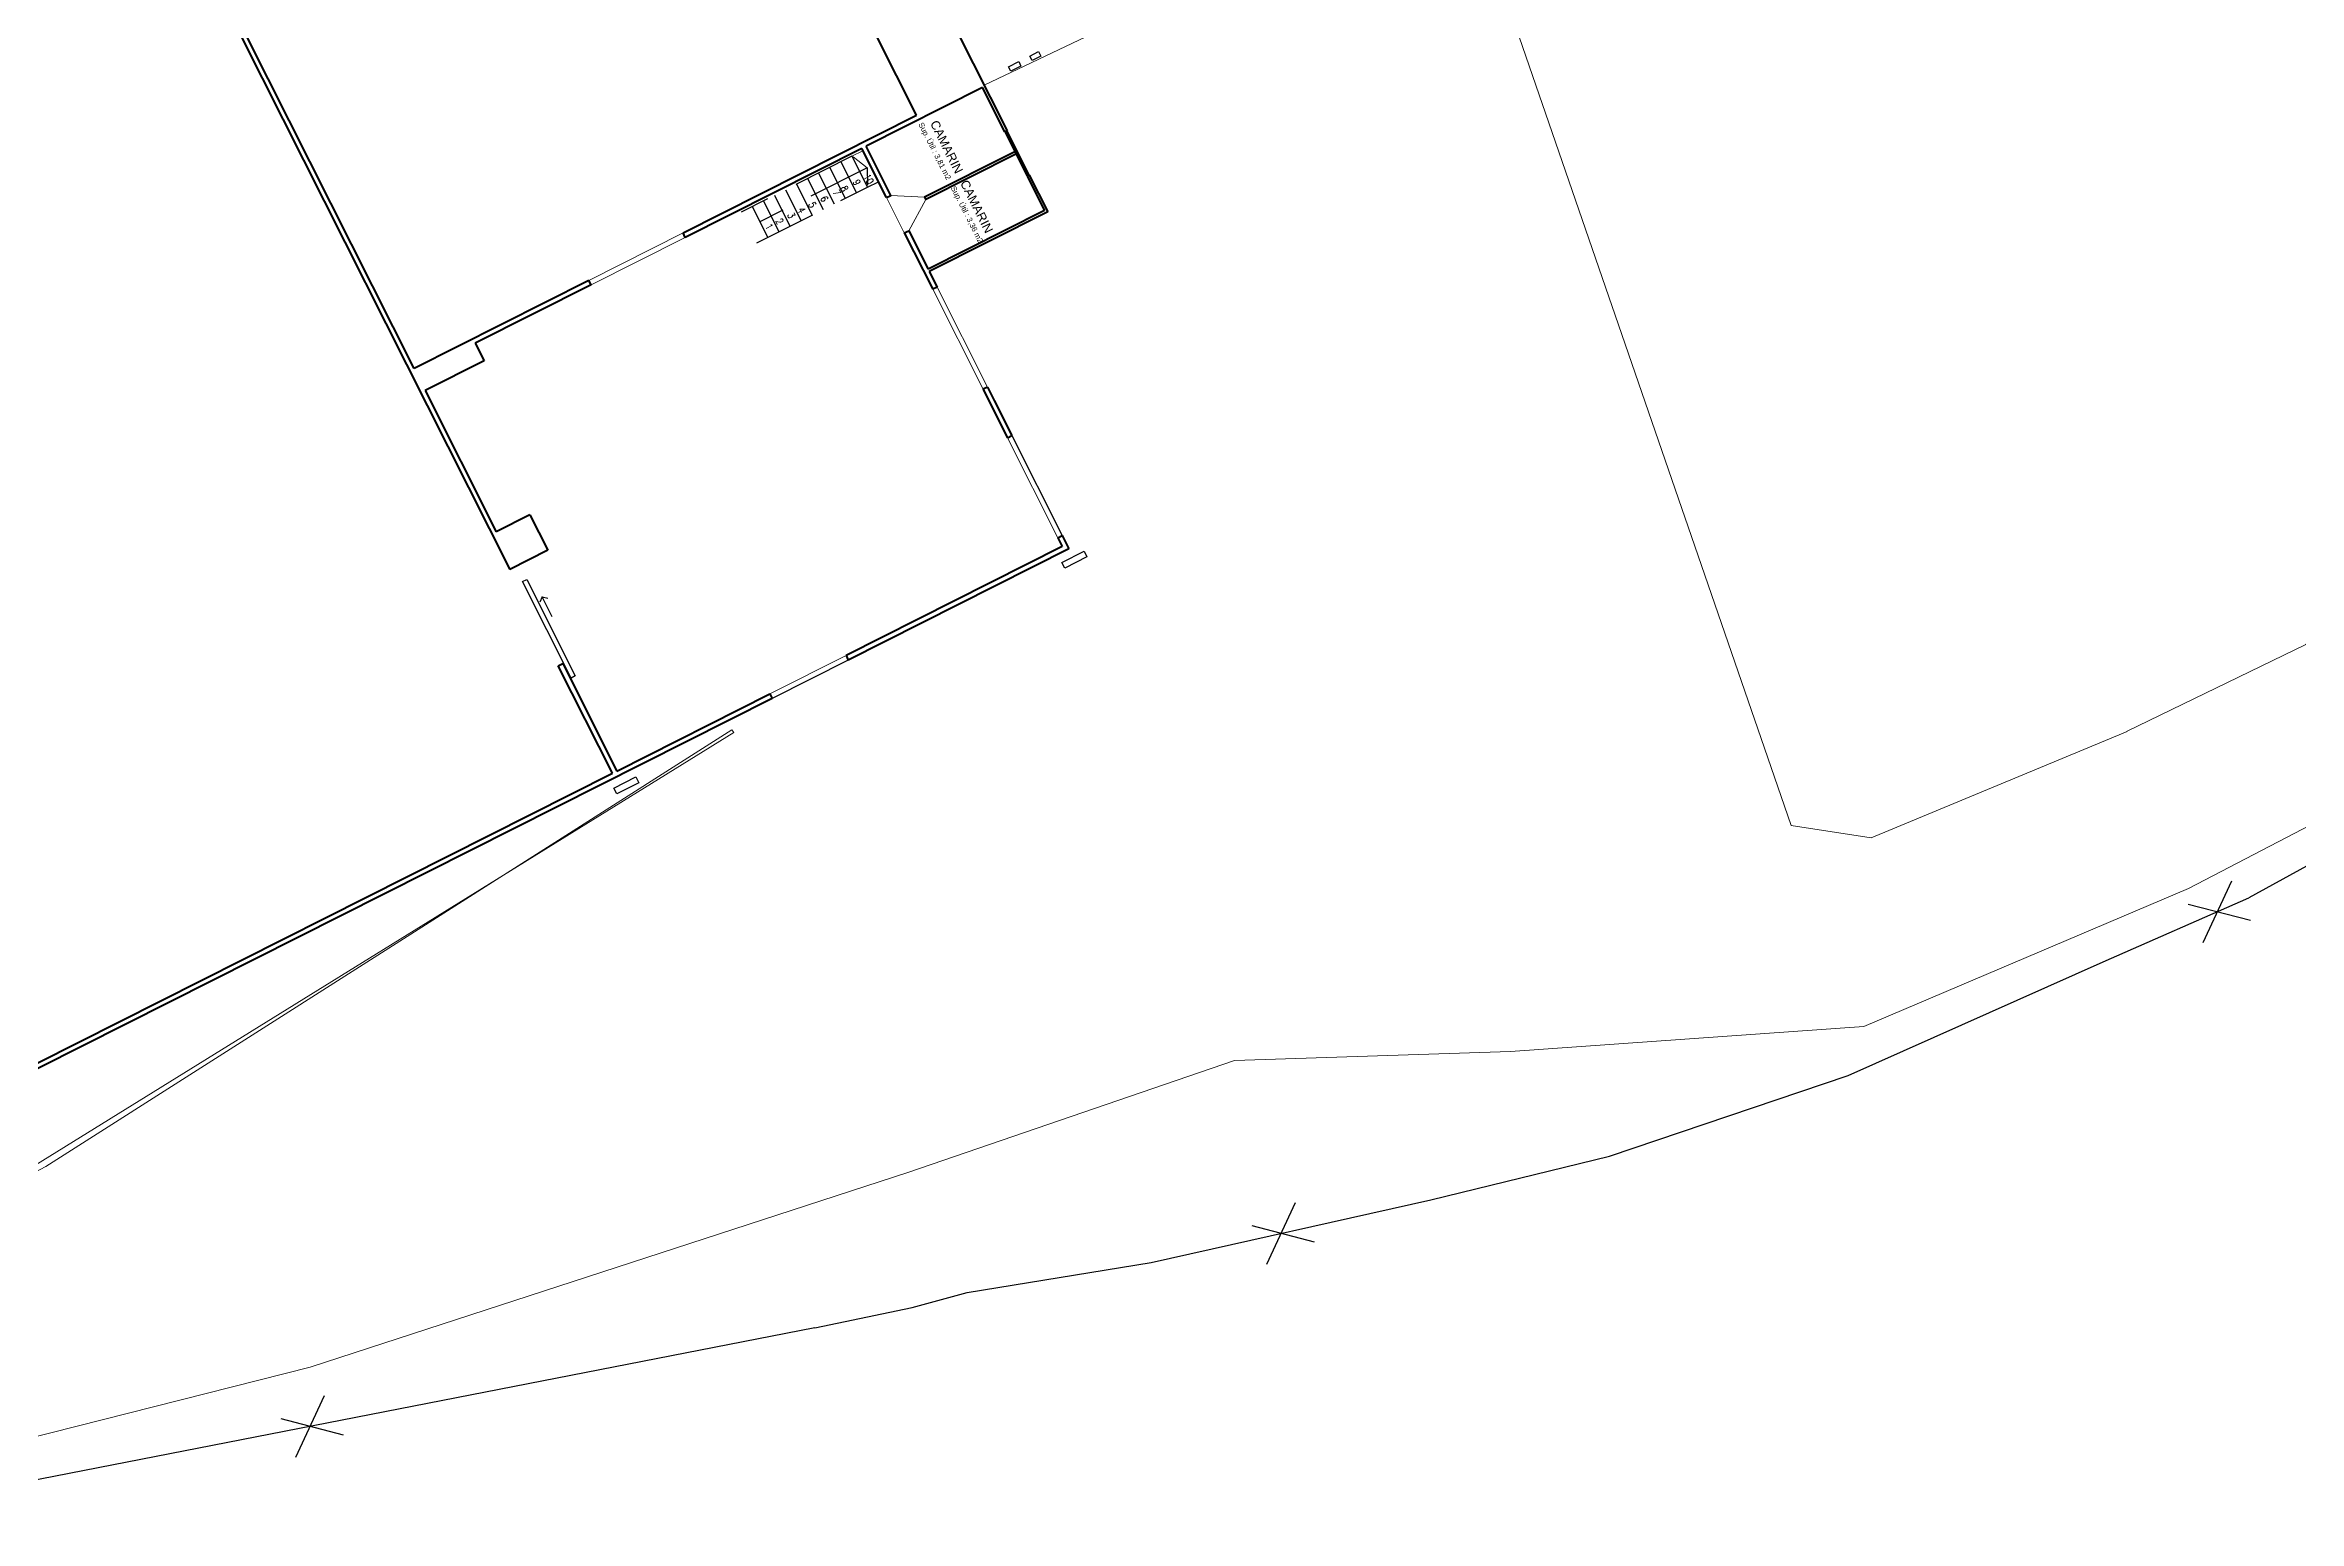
# Model space of a CAD drawing. Header units: inches. Extents: x 725.5 to 800.4, y -655.3 to -591.9.
# Drawn here: x 762.81 to 771.78, y -646.65 to -640.78 of the extents above; entities that cross this region are included whole.
import ezdxf

# ---------------------------------------------------------------- set-up
doc = ezdxf.new("R2010")
doc.units = ezdxf.units.IN
doc.header["$MEASUREMENT"] = 0
doc.linetypes.add('CONTINUA', pattern=[0])
doc.linetypes.add('HIDDEN', pattern=[0.375, 0.25, -0.125])
for name, color, linetype in [('023_MUROS_2', 7, 'Continuous'), ('A_TEXTOLOCAL', 3, 'Continuous'), ('CERCO', 7, 'Continuous')]:
    doc.layers.add(name, color=color, linetype=linetype)
for name, color, linetype, lineweight in [('06 textos y cotas', 4, 'Continuous', 15), ('ACHUTECH', 24, 'Continuous', 18), ('muro', 7, 'Continuous', 70)]:
    doc.layers.add(name, color=color, linetype=linetype, lineweight=lineweight)
doc.styles.add('18', font='Romans.shx', dxfattribs={"width": 0.8, "height": 18})
doc.styles.get("Standard").update_dxf_attribs({"font": 'isocp2.shx'})
doc.styles.add('TEXTO-100', font='romans.shx', dxfattribs={"height": 0.15})

# ---------------------------------------------------------------- blocks, each defined once
blk = doc.blocks.new('A$C5E903277')
at = {"layer": 'CERCO'}
for p, q in [((1.052, 0.088), (0, 0.976)), ((0.223, 0), (0.869, 1.129))]:
    blk.add_line(p, q, dxfattribs=at)

msp = doc.modelspace()

# ---------------------------------------------------------------- linework, layer by layer
at = {"color": 7}
for p, q in [((766.7175, -641.3029), (766.6288, -641.1269)), ((766.6376, -641.1224), (766.7263, -641.2985)), ((766.6571, -642.3354), (766.8576, -642.7332)), ((766.0057, -643.2286), (765.7029, -643.3812))]:
    msp.add_line(p, q, dxfattribs=at)
at = {"layer": '023_MUROS_2', "color": 7, "lineweight": 50}
for p, q in [((765.1281, -638.1262), (766.6376, -641.1224)), ((766.2777, -641.0609), (764.8658, -638.2584)), ((762.8483, -639.2748), (764.6585, -642.8678)), ((764.2779, -642.0685), (762.8659, -639.2659)), ((766.5401, -640.9508), (766.0771, -641.1841)), ((766.6288, -641.1269), (766.5401, -640.9508)), ((765.3482, -641.5292), (766.2777, -641.0609)), ((766.0595, -641.193), (765.3571, -641.5468)), ((766.1579, -641.3884), (766.0595, -641.193)), ((766.1755, -641.3795), (766.0771, -641.1841)), ((766.6376, -641.1224), (766.6288, -641.1269)), ((766.6687, -641.2061), (766.3095, -641.387)), ((766.6731, -641.2149), (766.314, -641.3958)), ((766.7263, -641.2985), (766.7175, -641.3029)), ((766.7175, -641.3029), (766.7866, -641.4402)), ((766.7263, -641.2985), (766.7999, -641.4446)), ((766.1579, -641.3884), (766.1755, -641.3795)), ((766.3095, -641.387), (766.314, -641.3958)), ((766.7866, -641.4402), (766.3236, -641.6735)), ((766.7999, -641.4446), (766.3281, -641.6823)), ((765.3571, -641.5468), (765.3482, -641.5292)), ((766.2289, -641.5292), (766.2465, -641.5203)), ((766.2289, -641.5292), (766.3418, -641.7533)), ((766.2465, -641.5203), (766.3236, -641.6735)), ((764.9732, -641.7181), (764.2779, -642.0685)), ((764.9821, -641.7357), (764.5209, -641.9681)), ((764.9821, -641.7357), (764.9732, -641.7181)), ((766.3281, -641.6823), (766.3594, -641.7444)), ((766.3594, -641.7444), (766.3418, -641.7533)), ((764.5209, -641.9681), (764.5564, -642.0385)), ((764.5564, -642.0385), (764.3222, -642.1565)), ((764.3222, -642.1565), (764.6051, -642.7181)), ((766.5598, -642.1423), (766.5422, -642.1511)), ((766.5422, -642.1511), (766.5694, -642.2052)), ((766.5598, -642.1423), (766.5871, -642.1963)), ((766.5694, -642.2052), (766.6395, -642.3443)), ((766.5871, -642.1963), (766.6571, -642.3354)), ((766.6395, -642.3443), (766.6571, -642.3354)), ((764.7389, -642.6506), (764.6051, -642.7181)), ((764.7389, -642.6506), (764.8099, -642.7915)), ((764.8099, -642.7915), (764.6585, -642.8678)), ((766.8577, -642.7773), (765.9969, -643.211)), ((766.8842, -642.7861), (766.0057, -643.2286)), ((766.84, -642.7421), (766.8576, -642.7332)), ((766.84, -642.7421), (766.8577, -642.7773)), ((766.8576, -642.7332), (766.8842, -642.7861)), ((764.8518, -643.2515), (764.8694, -643.2427)), ((765.0674, -643.6793), (764.8518, -643.2515)), ((764.8694, -643.2427), (765.085, -643.6704)), ((765.9969, -643.211), (766.0057, -643.2286)), ((765.7029, -643.3812), (762.4638, -645.0131)), ((765.085, -643.6704), (765.6941, -643.3636)), ((765.6941, -643.3636), (765.7029, -643.3812)), ((762.4549, -644.9955), (765.0674, -643.6793))]:
    msp.add_line(p, q, dxfattribs=at)
at = {"layer": '06 textos y cotas', "color": 7, "linetype": 'HIDDEN', "lineweight": -3}
for p, q in [((766.0199, -641.2239), (765.5798, -641.4457)), ((766.0806, -641.2697), (765.6545, -641.4844)), ((765.9319, -641.2683), (765.994, -641.3915)), ((765.9759, -641.2461), (766.038, -641.3693)), ((766.0199, -641.2239), (766.082, -641.3472)), ((766.0806, -641.2697), (766.0826, -641.3393)), ((765.6419, -641.5689), (766.082, -641.3472)), ((765.7558, -641.357), (765.8179, -641.4802)), ((765.7999, -641.3348), (765.8619, -641.458)), ((765.8439, -641.3126), (765.9059, -641.4359)), ((765.8879, -641.2905), (765.95, -641.4137)), ((766.082, -641.3472), (766.126, -641.325)), ((765.6238, -641.4235), (765.6859, -641.5467)), ((765.6678, -641.4013), (765.7299, -641.5245)), ((765.7118, -641.3791), (765.7739, -641.5024))]:
    msp.add_line(p, q, dxfattribs=at)
at = {"layer": 'A_TEXTOLOCAL', "color": 7, "lineweight": 30}
for p, q in [((766.7283, -640.8251), (766.7635, -640.8073)), ((766.7372, -640.8427), (766.7283, -640.8251)), ((766.7724, -640.8249), (766.7372, -640.8427)), ((766.7635, -640.8073), (766.7724, -640.8249)), ((766.6438, -640.8677), (766.6843, -640.8473)), ((766.6527, -640.8853), (766.6438, -640.8677)), ((766.6932, -640.8649), (766.6527, -640.8853)), ((766.6843, -640.8473), (766.6932, -640.8649)), ((766.6332, -641.1247), (766.7219, -641.3007)), ((766.8561, -642.8399), (766.9441, -642.7956)), ((766.9441, -642.7956), (766.9557, -642.8185)), ((766.8676, -642.8628), (766.8561, -642.8399)), ((766.9557, -642.8185), (766.8676, -642.8628)), ((764.7096, -642.9166), (764.7261, -642.9083)), ((764.9029, -643.3003), (764.7096, -642.9166)), ((764.7261, -642.9083), (764.9194, -643.292)), ((764.7876, -642.9775), (764.7782, -642.9982)), ((764.8275, -643.0568), (764.7876, -642.9775)), ((764.7876, -642.9775), (764.8098, -642.9823)), ((764.9194, -643.292), (764.9029, -643.3003)), ((765.0728, -643.7384), (765.1608, -643.694)), ((765.1608, -643.694), (765.1724, -643.7169)), ((765.0844, -643.7612), (765.0728, -643.7384)), ((765.1724, -643.7169), (765.0844, -643.7612))]:
    msp.add_line(p, q, dxfattribs=at)
at = {"layer": 'ACHUTECH', "color": 7, "linetype": 'CONTINUA', "lineweight": 13, "ltscale": 500}
for p, q in [((769.7581, -643.8869), (768.4801, -640.1816)), ((766.5461, -640.941), (767.6856, -640.399)), ((766.0639, -641.2018), (766.0199, -641.2239)), ((766.0806, -641.2697), (766.0259, -641.2267)), ((766.1579, -641.3884), (766.2289, -641.5292)), ((766.3095, -641.387), (766.1755, -641.3795)), ((766.314, -641.3958), (766.2465, -641.5203)), ((764.9732, -641.7181), (765.3482, -641.5292)), ((765.3571, -641.5468), (764.9821, -641.7357)), ((766.3418, -641.7533), (766.5422, -642.1511)), ((766.3594, -641.7444), (766.5598, -642.1423)), ((766.6395, -642.3443), (766.84, -642.7421)), ((765.6941, -643.3636), (765.9969, -643.211)), ((762.304, -645.5272), (765.5501, -643.517)), ((762.8118, -645.2443), (765.5424, -643.5062)), ((765.5501, -643.517), (765.5424, -643.5062)), ((771.0964, -643.5129), (770.0773, -643.9361)), ((770.0773, -643.9361), (769.7581, -643.8869)), ((770.0482, -644.6875), (771.3404, -644.138)), ((767.5425, -644.8225), (768.6411, -644.7869)), ((766.2465, -645.2671), (767.5425, -644.8225)), ((762.3007, -645.5161), (762.8118, -645.2443)), ((763.8636, -646.0428), (766.2465, -645.2671)), ((762.1126, -646.4865), (763.8636, -646.0428))]:
    msp.add_line(p, q, dxfattribs=at)
for points in [[(771.632, -633.3069), (773.3506, -635.5212), (774.6173, -637.273), (774.9715, -638.562), (774.8244, -640.2788), (774.5268, -641.0437), (774.1054, -641.7786), (773.7716, -642.3346), (773.38, -642.7696), (772.7864, -643.2979), (772.1169, -643.7336), (771.3404, -644.138)], [(771.0931, -643.5134), (771.8073, -643.1664), (772.3933, -642.7736), (772.8831, -642.3366), (773.2642, -641.9205), (773.5737, -641.4691), (773.9033, -640.7906), (774.1179, -640.0985), (774.2566, -639.0753), (773.3179, -637.7685), (772.5103, -636.7091), (772.0469, -636.5211), (770.3242, -635.9183)], [(768.6411, -644.7869), (770.0482, -644.6875)]]:
    msp.add_lwpolyline(points, dxfattribs=at)
at = {"layer": 'CERCO'}
msp.add_line((765.8733, -645.8859), (761.9349, -646.6545), dxfattribs=at)
for points in [[(775.5953, -641.0937), (773.8536, -642.5567), (772.6213, -643.6026), (771.5797, -644.1755)], [(765.8733, -645.8859), (766.2599, -645.8047), (766.4794, -645.7454), (767.2113, -645.6265), (768.3238, -645.3761), (769.0357, -645.2032), (769.985, -644.8813), (770.9997, -644.4295), (771.5797, -644.1755)]]:
    msp.add_lwpolyline(points, dxfattribs=at)

# ---------------------------------------------------------------- block references
at = {"layer": 'muro', "xscale": 0.1970121470817941, "yscale": 0.1970121470817941, "zscale": 0.1970121470817941, "rotation": 285.1014788219539}
for p in [(771.3271, -644.1571), (767.6006, -645.4371), (763.7359, -646.2051)]:
    msp.add_blockref('A$C5E903277', p, dxfattribs=at)

# ---------------------------------------------------------------- texts
at = {"color": 7, "attachment_point": 7, "rotation": 296.73916}
for s, insert, char_height, width in [('{\\fArial|b0|i0|c0|p34;Sup. Útil : 3,81 m2}', (766.2781, -641.0992), 0.021827, 0.356099), ('{\\fArial|b0|i0|c0|p34;Sup. Útil : 3,36 m2}', (766.4072, -641.3525), 0.021644, 0.35312)]:
    msp.add_mtext(s, dxfattribs=dict(at, insert=insert, char_height=char_height, width=width))
at = {"layer": '06 textos y cotas', "color": 7, "linetype": 'HIDDEN', "lineweight": -3, "style": '18', "width": 0.8}
for s, height, p in [('7', 0.0284, (765.943, -641.3658)), ('8', 0.0284, (765.974, -641.3502)), ('9', 0.0284, (766.0227, -641.3256)), ('10', 0.02839, (766.0661, -641.3038)), ('3', 0.0284, (765.7623, -641.4569)), ('4', 0.0284, (765.8027, -641.4365)), ('5', 0.0284, (765.8456, -641.4149)), ('6', 0.0284, (765.8934, -641.3908)), ('1', 0.0284, (765.6742, -641.5012)), ('2', 0.0284, (765.7156, -641.4804))]:
    msp.add_text(s, height=height, rotation=296.73916, dxfattribs=at).set_placement(p)
at = {"layer": 'A_TEXTOLOCAL', "color": 7, "char_height": 0.035482, "width": 0.94904, "attachment_point": 3, "rotation": 296.51829, "style": 'TEXTO-100'}
for insert in [(766.4643, -641.2807), (766.5838, -641.5181)]:
    msp.add_mtext('{\\fArial|b0|i0|c0|p34;CAMARIN}', dxfattribs=dict(at, insert=insert))

doc.saveas('drawing.dxf')
